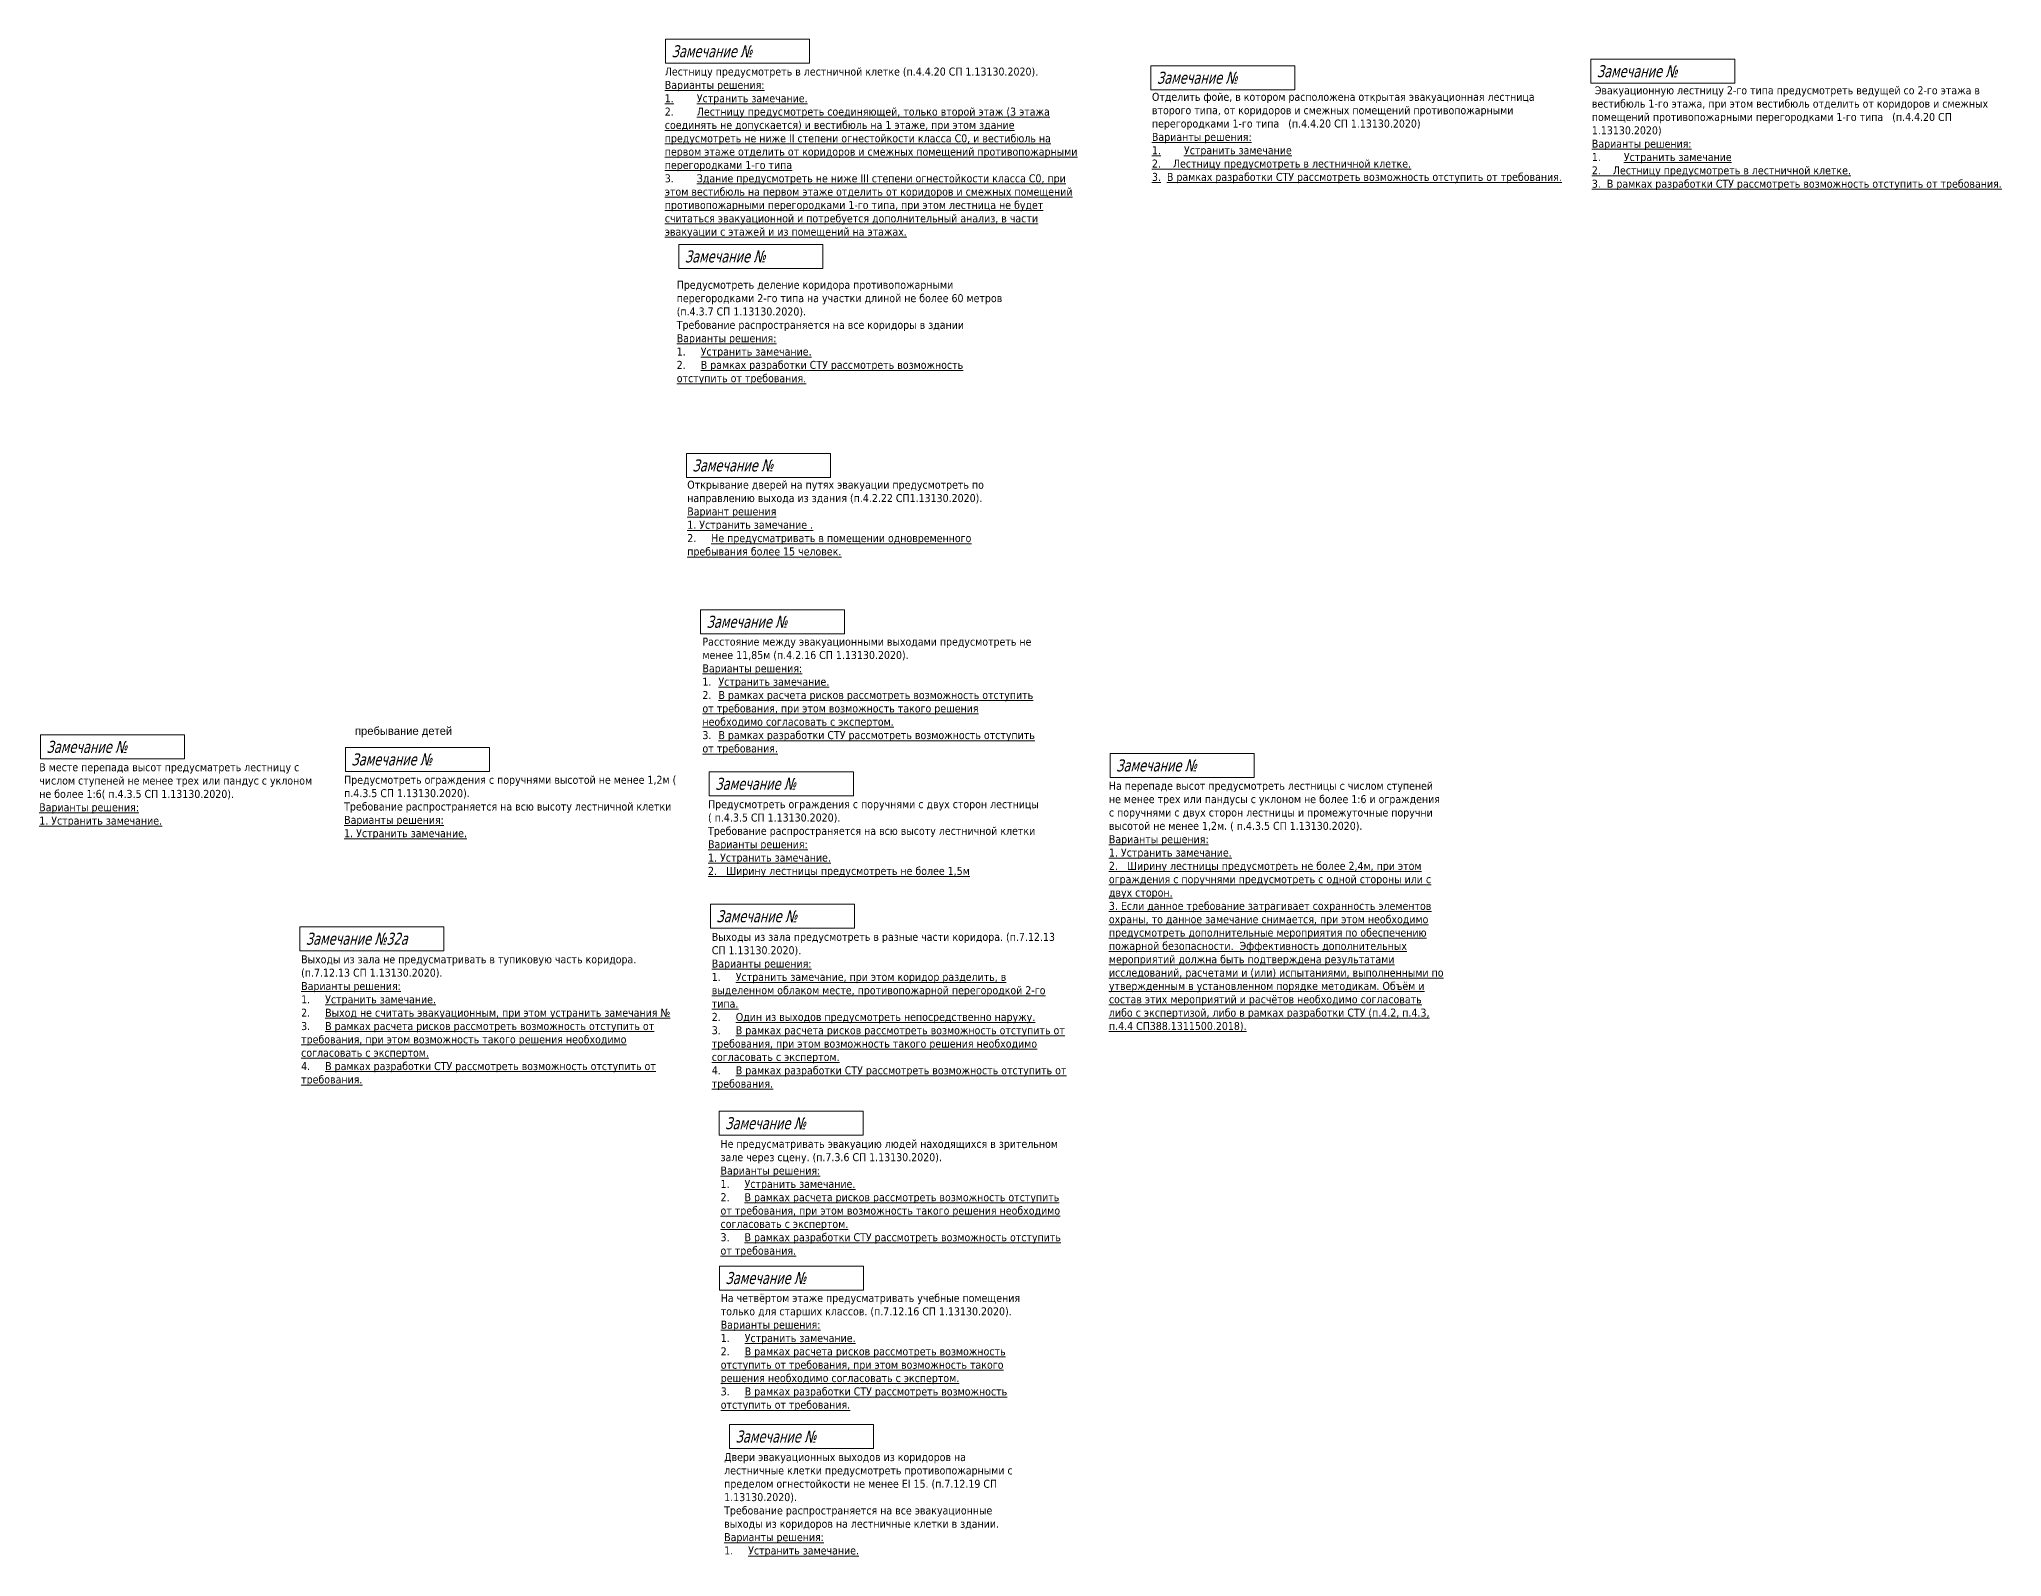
# Model space of a CAD drawing. Header units: millimetres. Extents: x -204396 to 1997851, y -2958255 to 237418.
# Drawn here: x 98460 to 245600, y -774413 to -660654 of the extents above; entities that cross this region are included whole.
import ezdxf

# ---------------------------------------------------------------- set-up
doc = ezdxf.new("R2010")
doc.units = ezdxf.units.MM
doc.layers.add('экспертиза', color=1, linetype='Continuous', lineweight=0)
doc.styles.get("Standard").update_dxf_attribs({"font": 'arial.ttf'})
doc.styles.add('ЭКСПЕРТИЗА', font='tahoma.ttf')

msp = doc.modelspace()

# ---------------------------------------------------------------- linework, layer by layer
at = {"layer": 'экспертиза', "lineweight": 0}
for points in [[(145421, -660654), (156221, -660654), (156221, -662454), (145421, -662454), (145421, -660654)], [(181806, -662639), (192606, -662639), (192606, -664439), (181806, -664439), (181806, -662639)], [(214788, -662149), (225588, -662149), (225588, -663949), (214788, -663949), (214788, -662149)], [(146409, -676035), (157209, -676035), (157209, -677835), (146409, -677835), (146409, -676035)], [(146988, -691701), (157788, -691701), (157788, -693501), (146988, -693501), (146988, -691701)], [(148043, -703424), (158843, -703424), (158843, -705224), (148043, -705224), (148043, -703424)], [(98554, -712799), (109354, -712799), (109354, -714599), (98554, -714599), (98554, -712799)], [(149439, -741013), (160239, -741013), (160239, -742813), (149439, -742813), (149439, -741013)], [(150218, -764500), (161018, -764500), (161018, -766300), (150218, -766300), (150218, -764500)]]:
    msp.add_lwpolyline(points, dxfattribs=at)
at = {"layer": 'экспертиза', "color": 4, "lineweight": 0}
for points in [[(121413, -713742), (132213, -713742), (132213, -715542), (121413, -715542), (121413, -713742)], [(178752, -714192), (189552, -714192), (189552, -715992), (178752, -715992), (178752, -714192)], [(148698, -715570), (159498, -715570), (159498, -717370), (148698, -717370), (148698, -715570)], [(148783, -725496), (159583, -725496), (159583, -727296), (148783, -727296), (148783, -725496)], [(117995, -727181), (128795, -727181), (128795, -728981), (117995, -728981), (117995, -727181)], [(149457, -752617), (160257, -752617), (160257, -754417), (149457, -754417), (149457, -752617)]]:
    msp.add_lwpolyline(points, dxfattribs=at)

# ---------------------------------------------------------------- texts
at = {"layer": 'экспертиза', "lineweight": 0, "style": 'ЭКСПЕРТИЗА', "oblique": 14.99998, "width": 0.8}
for p in [(145871, -662004), (182256, -663989), (215238, -663499), (146859, -677385), (147438, -693051), (148493, -704774), (99004, -714149), (149889, -742363), (150668, -765850)]:
    msp.add_text('Замечание №', height=900, dxfattribs=at).set_placement(p)
at = {"layer": 'экспертиза', "color": 4, "lineweight": 0, "style": 'ЭКСПЕРТИЗА', "oblique": 14.99998, "width": 0.8}
for s, p in [('Замечание №', (121863, -715092)), ('Замечание №', (179202, -715542)), ('Замечание №', (149148, -716920)), ('Замечание №', (149233, -726846)), ('Замечание №32а', (118445, -728531)), ('Замечание №', (149907, -753967))]:
    msp.add_text(s, height=900, dxfattribs=at).set_placement(p)
at = {"layer": 'экспертиза', "lineweight": 0, "ltscale": 100, "char_height": 600, "attachment_point": 1, "style": 'ЭКСПЕРТИЗА'}
for s, insert, width in [('Лестницу предусмотреть в лестничной клетке (п.4.4.20 СП 1.13130.2020).\\P{\\L\\C6;Варианты решения:\\P1.^IУстранить замечание.\\P\\l2.^I\\LЛестницу предусмотреть соединяющей, только второй этаж (3 этажа соединять не допускается) и вестибюль на 1 этаже, при этом здание предусмотреть не ниже II степени огнестойкости класса С0, и вестибюль на первом этаже отделить от коридоров и смежных помещений противопожарными перегородками 1-го типа\\P\\l3.^I\\LЗдание предусмотреть не ниже III степени огнестойкости класса С0, при этом вестибюль на первом этаже отделить от коридоров и смежных помещений противопожарными перегородками 1-го типа, при этом лестница не будет считаться эвакуационной и потребуется дополнительный анализ, в части эвакуации с этажей и из помещений на этажах.}', (145360, -662777), 31202.31), ('Отделить фойе, в котором расположена открытая эвакуационная лестница второго типа, от коридоров и смежных помещений противопожарными перегородками 1-го типа   (п.4.4.20 СП 1.13130.2020)\\P{\\L\\C6;Варианты решения:\\P1.^IУстранить замечание\\P2.    Лестницу предусмотреть в лестничной клетке.\\P3\\H1x;.  В рамках разработки СТУ рассмотреть возможность отступить от требования. }', (181885, -664672), 31202.31), (' Эвакуационную лестницу 2-го типа предусмотреть ведущей со 2-го этажа в вестибюль 1-го этажа, при этом вестибюль отделить от коридоров и смежных помещений противопожарными перегородками 1-го типа   (п.4.4.20 СП 1.13130.2020)\\P{\\L\\C6;Варианты решения:\\P\\l1.^I\\LУстранить замечание\\P2.    Лестницу предусмотреть в лестничной клетке.\\P3.  В рамках разработки СТУ рассмотреть возможность отступить от требования. }', (214867, -664181), 31202.31), ('Предусмотреть деление коридора противопожарными перегородками 2-го типа на участки длиной не более 60 метров (п.4.3.7 СП 1.13130.2020).\\PТребование распространяется на все коридоры в здании\\P{\\L\\C6;Варианты решения: \\P\\pt1800;\\l1.^I\\LУстранить замечание.\\P\\l2.^I\\LВ рамках разработки СТУ рассмотреть возможность отступить от требования. }', (146256, -678762), 25154.37), ('\\pt1200;Расстояние между эвакуационными выходами предусмотреть не менее 11,85м (п.4.2.16 СП 1.13130.2020).{\\L\\C6;\\PВарианты решения:\\P\\l1.^I\\LУстранить замечание.\\P\\l2.^I\\LВ рамках расчета рисков рассмотреть возможность отступить от требования, при этом возможность такого решения необходимо согласовать с экспертом.\\H0.91667x;\\l\\C0;\\P\\H1.09091x;\\C6;3.^I\\LВ рамках разработки СТУ рассмотреть возможность отступить от требования. }', (148183, -705514), 25338.67), ('\\pt1200;В месте перепада высот предусматреть лестницу с числом ступеней не менее трех или пандус с уклоном не более 1:6( п.4.3.5 СП 1.13130.2020).\\P{\\L\\C6;Варианты решения:\\P1. Устранить замечание.}', (98460, -714926), 21446.8), ('\\pt1200;Не предусматривать эвакуацию людей находящихся в зрительном зале через сцену. (п.7.3.6 СП 1.13130.2020).\\P{\\L\\C6;Варианты решения:\\P\\pt1800,16800;\\l1.^I\\LУстранить замечание.\\P\\l2.^I\\LВ рамках расчета рисков рассмотреть возможность отступить от требования, при этом возможность такого решения необходимо согласовать с экспертом.\\H0.91667x;\\l\\C0;\\P\\H1.09091x;\\C6;3.^I\\LВ рамках разработки СТУ рассмотреть возможность отступить от требования. }', (149540, -743159), 25571.14), ('Двери эвакуационных выходов из коридоров на лестничные клетки предусмотреть противопожарными с пределом огнестойкости не менее EI 15. (п.7.12.19 СП 1.13130.2020).\\PТребование распространяется на все эвакуационные выходы из коридоров на лестничные клетки в здании.\\P{\\L\\C6;Варианты решения: \\P\\pt1800;\\l1.^I\\LУстранить замечание.}', (149813, -766640), 22739.99)]:
    msp.add_mtext(s, dxfattribs=dict(at, insert=insert, width=width))
at = {"layer": 'экспертиза', "lineweight": 0, "insert": (147044, -693748), "char_height": 600, "width": 22991.53, "attachment_point": 1, "style": 'ЭКСПЕРТИЗА'}
msp.add_mtext('Открывание дверей на путях эвакуации предусмотреть по направлению выхода из здания (п.4.2.22 СП1.13130.2020).\\P{\\L\\C6;Вариант решения \\P1. Устранить замечание .\\P\\pt1800;\\l2.^I\\LНе предусматривать в помещении одновременного пребывания более 15 человек.}', dxfattribs=at)
at = {"layer": 'экспертиза', "color": 2, "insert": (122134, -712200), "char_height": 600, "width": 9514.89, "attachment_point": 1}
msp.add_mtext('пребывание детей', dxfattribs=at)
at = {"layer": 'экспертиза', "color": 4, "lineweight": 0, "ltscale": 100, "char_height": 600, "attachment_point": 1, "style": 'ЭКСПЕРТИЗА'}
for s, insert, width in [('Предусмотреть ограждения с поручнями высотой не менее 1,2м{\\C2; }( п.4.3.5 СП 1.13130.2020).\\P\\pt1200;Требование распространяется на всю высоту лестничной клетки\\P{\\L\\C6;Варианты решения:\\P1. Устранить замечание.}', (121319, -715870), 24839.31), ('На перепаде высот предусмотреть лестницы с числом ступеней не менее трех или пандусы с уклоном не более 1:6 и ограждения с поручнями с двух сторон лестницы и промежуточные поручни  высотой не менее 1,2м. ( п.4.3.5 СП 1.13130.2020).\\P\\pt1200;{\\L\\C6;Варианты решения:\\P1. Устранить замечание.\\P2.   Ширину лестницы предусмотреть не более 2,4м, при этом ограждения с поручнями предусмотреть с одной стороны или с двух сторон.\\P\\ptz;3. Если данное требование затрагивает сохранность элементов охраны, то данное замечание снимается, при этом необходимо предусмотреть дополнительные мероприятия по обеспечению пожарной безопасности.  Эффективность дополнительных мероприятий должна быть подтверждена результатами исследований, расчетами и (или) испытаниями, выполненными по утвержденным в установленном порядке методикам. Объём и состав этих мероприятий и расчётов необходимо согласовать либо с экспертизой, либо в рамках разработки СТУ (п.4.2, п.4.3, п.4.4 СП388.1311500.2018).}', (178658, -716320), 25132.27), ('Предусмотреть ограждения с поручнями с двух сторон лестницы{\\C2; }( п.4.3.5 СП 1.13130.2020).\\P\\pt1200;Требование распространяется на всю высоту лестничной клетки\\P{\\L\\C6;Варианты решения:\\P1. Устранить замечание.\\P2.   Ширину лестницы предусмотреть не более 1,5м}', (148604, -717697), 25132.27), ('\\pt1200;Выходы из зала предусмотреть в разные части коридора. (п.7.12.13 СП 1.13130.2020).\\P{\\L\\C6;Варианты решения:\\P\\pt1800,16800;\\l1.^I\\LУстранить замечание, при этом коридор разделить, в выделенном облаком месте, противопожарной перегородкой 2-го типа.\\P\\l2.^I\\LОдин из выходов предусмотреть непосредственно наружу.\\P\\l3.^I\\LВ рамках расчета рисков рассмотреть возможность отступить от требования, при этом возможность такого решения необходимо согласовать с экспертом.\\H0.91667x;\\l\\C0;\\P\\H1.09091x;\\C6;4.^I\\LВ рамках разработки СТУ рассмотреть возможность отступить от требования. }', (148883, -727643), 26552.35), ('\\pt1200;Выходы из зала не предусматривать в тупиковую часть коридора. (п.7.12.13 СП 1.13130.2020).\\P{\\L\\C6;Варианты решения:\\P\\pt1800,16800;\\l1.^I\\LУстранить замечание.\\P\\l2.^I\\LВыход не считать эвакуационным, при этом устранить замечания №\\P\\l3.^I\\LВ рамках расчета рисков рассмотреть возможность отступить от требования, при этом возможность такого решения необходимо согласовать с экспертом.\\H0.91667x;\\l\\C0;\\P\\H1.09091x;\\C6;4.^I\\LВ рамках разработки СТУ рассмотреть возможность отступить от требования. }', (118096, -729327), 26552.35), ('На четвёртом этаже предусматривать учебные помещения  только для старших классов. (п.7.12.16 СП 1.13130.2020).\\P{\\L\\C6;Варианты решения: \\P\\pt1800;\\l1.^I\\LУстранить замечание.\\P\\l2.^I\\LВ рамках расчета рисков рассмотреть возможность отступить от требования, при этом возможность такого решения необходимо согласовать с экспертом.\\H0.91667x;\\l\\C0;\\P\\H1.09091x;\\C6;3.^I\\LВ рамках разработки СТУ рассмотреть возможность отступить от требования. }', (149554, -754716), 22739.99)]:
    msp.add_mtext(s, dxfattribs=dict(at, insert=insert, width=width))

doc.saveas('drawing.dxf')
